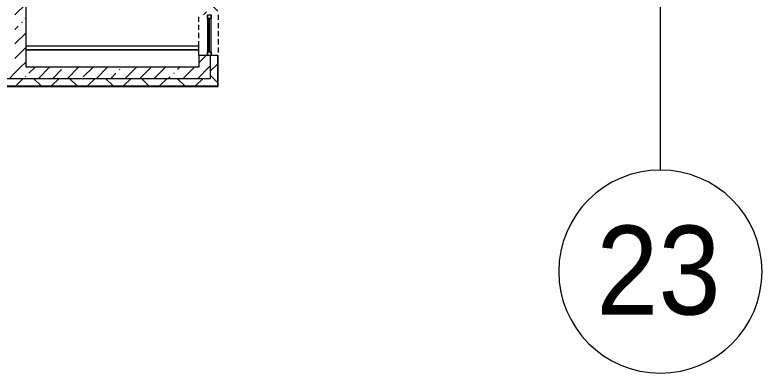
# Model space of a CAD drawing. Header units: millimetres. Extents: x -5524 to 188508, y -8553 to 29000.
# Drawn here: x 133358 to 148058, y -5906 to 1150 of the extents above; entities that cross this region are included whole.
import ezdxf

# ---------------------------------------------------------------- set-up
doc = ezdxf.new("R2010")
doc.units = ezdxf.units.MM
doc.linetypes.add('200_ШТРИХ__ш1_п0_6_', pattern=[160, 100, -60])
for name, color, linetype, lineweight in [('A-DETL-MBND-1', 7, '200_ШТРИХ__ш1_п0_6_', 9), ('A-GLAZ-2', 7, 'Continuous', 5), ('A-WALL', 7, 'Continuous', 9), ('A-WALL-2', 7, 'Continuous', 5), ('I-WALL-2', 7, 'Continuous', 5), ('Оси', 7, 'Continuous', 9), ('Оси-1', 7, 'Continuous', 20)]:
    doc.layers.add(name, color=color, linetype=linetype, lineweight=lineweight)
doc.styles.add('Arial_1', font='arial.ttf', dxfattribs={"width": 0.9, "height": 1750})
pattern_1 = [(45, (61498, 0), (-353.5534, 353.5534), []), (135, (61498, 0), (-353.5534, -353.5534), [])]
pattern_2 = [(45, (61498, 0), (-285.1231, 285.1231), []), (45, (61783.12, 0), (-285.1231, 285.1231), [504.031, -100.806, 16.764, -84.042])]

# ---------------------------------------------------------------- blocks, each defined once
blk = doc.blocks.new('120_Окно_СКБ_1Ст - 120_Окно_СКБ_1Ст 800х2500 EI30-23532001-3_6_1_птичка')
at = {"layer": 'A-GLAZ-2'}
for p, q in [((-400, -127), (-400, -57)), ((-400, -57), (-330, -57)), ((400, -57), (-400, -57)), ((-330, -127), (-400, -127)), ((-400, -127), (400, -127)), ((-330, -57), (-330, -127)), ((330, -87), (-330, -87)), ((330, -97), (-330, -97)), ((330, -127), (330, -57)), ((330, -57), (400, -57)), ((400, -127), (330, -127)), ((400, -57), (400, -127))]:
    blk.add_line(p, q, dxfattribs=at)
blk = doc.blocks.new('Зашивка приборов отопления38 - Зашивка приборов отопления-33325280-3_6_1_птичка')
at = {"layer": 'A-WALL-2'}
for p, q in [((120705, 18041), (120705, 17931)), ((120705, 17931), (124105, 17931)), ((124105, 17931), (120705, 17931)), ((120705, 17931), (120705, 17856)), ((120705, 17856), (124105, 17856))]:
    blk.add_line(p, q, dxfattribs=at)
blk = doc.blocks.new('Ось сетки - D8-29747960-3_6_1_птичка')
at = {"layer": 'Оси-1'}
for start, end in [(360, 180), (180, 360)]:
    blk.add_arc((0, 0), 4, start, end, dxfattribs=at)

msp = doc.modelspace()

# ---------------------------------------------------------------- hatches: boundary and pattern name
at = {"layer": 'A-WALL-2'}
h = msp.add_hatch(dxfattribs=at)
h.set_pattern_fill('FP_68', color=256, style=0, pattern_type=2)
h.set_pattern_definition(pattern_1)
h.paths.add_polyline_path([(137348, -250), (137348, 350), (137198, 350), (137198, -250)])
h.paths.add_polyline_path([(137348, 1150), (137348, 3320), (137198, 3320), (137198, 1150)])
h = msp.add_hatch(dxfattribs=at)
h.set_pattern_fill('FP_68', color=256, style=0, pattern_type=2)
h.set_pattern_definition(pattern_1)
h.paths.add_polyline_path([(137198, -250), (137198, -100), (133058, -100), (133058, -250), (137008.3, -250)])
h.paths.add_polyline_path([(123108, -250), (123108, -100), (122408, -100), (122408, -250), (123025.6, -250)])
h.paths.add_polyline_path([(125208, -250), (125758, -250), (125758, -100), (125208, -100)])
h.paths.add_polyline_path([(127408, -250), (127658, -250), (127658, -100), (126658, -100), (126658, -250), (126908, -250)])
h.paths.add_polyline_path([(131415.2, -250), (132158, -250), (132158, -100), (128558, -100), (128558, -250), (129550.9, -250)])
h.paths.add_polyline_path([(118364.7, -250), (119308, -250), (119308, -100), (118125.1, -100), (118125.1, -250)])
at = {"layer": 'I-WALL-2'}
h = msp.add_hatch(dxfattribs=at)
h.set_pattern_fill('FP_64', color=256, style=0, pattern_type=2)
h.set_pattern_definition(pattern_2)
h.paths.add_polyline_path([(137008.3, 120), (137198, 120), (137198, 350), (136978, 350), (136978, 120)])
h.paths.add_polyline_path([(137008.3, 1150), (137198, 1150), (137198, 3550), (136978, 3550), (136978, 1150)])
h.paths.add_polyline_path([(136978, 4050), (137198, 4050), (137198, 7900), (136978, 7900), (136978, 4280.4)])
h = msp.add_hatch(dxfattribs=at)
h.set_pattern_fill('FP_64', color=256, style=0, pattern_type=2)
h.set_pattern_definition(pattern_2)
h.paths.add_polyline_path([(133358, 120), (133578, 120), (133578, 7680), (133358, 7680), (133358, 1966.6)])
h = msp.add_hatch(dxfattribs=at)
h.set_pattern_fill('FP_64', color=256, style=0, pattern_type=2)
h.set_pattern_definition(pattern_2)
h.paths.add_polyline_path([(127658, -100), (127658, 120), (127408, 120), (127408, -100)])
h.paths.add_polyline_path([(128558, -100), (132158, -100), (132158, 120), (128558, 120)])
h.paths.add_polyline_path([(133279.6, -100), (133358, -100), (133358, 120), (133058, 120), (133058, -100)])
h = msp.add_hatch(dxfattribs=at)
h.set_pattern_fill('FP_64', color=256, style=0, pattern_type=2)
h.set_pattern_definition(pattern_2)
h.paths.add_polyline_path([(137198, -100), (137198, 120), (133358, 120), (133358, -100), (137008.3, -100)])

# ---------------------------------------------------------------- linework, layer by layer
at = {"layer": 'A-DETL-MBND-1'}
for p, q in [((136978, 535), (136978, 1150)), ((137356, 1150), (137356, 350))]:
    msp.add_line(p, q, dxfattribs=at)
at = {"layer": 'A-WALL'}
for p, q in [((137198, 350), (137198, 120)), ((137348, -250), (137348, 350)), ((137351, -253), (137351, 350)), ((133058, -100), (137198, -100)), ((133058, -250), (137348, -250)), ((133058, -253), (137351, -253))]:
    msp.add_line(p, q, dxfattribs=at)
at = {"layer": 'A-WALL-2'}
for p, q in [((137356, 350), (137198, 350)), ((137356, -258), (137356, 350)), ((137198, 120), (137198, -100)), ((125758, -258), (137356, -258))]:
    msp.add_line(p, q, dxfattribs=at)
at = {"layer": 'I-WALL-2'}
for p, q in [((133578, 120), (133578, 7680)), ((137198, 350), (136978, 350)), ((136978, 350), (136978, 120)), ((136978, 120), (133578, 120))]:
    msp.add_line(p, q, dxfattribs=at)
at = {"layer": 'Оси'}
msp.add_line((146058, -1906.3), (146058, 9979), dxfattribs=at)

# ---------------------------------------------------------------- block references
at = {"layer": 'A-GLAZ-2', "rotation": 270}
msp.add_blockref('120_Окно_СКБ_1Ст - 120_Окно_СКБ_1Ст 800х2500 EI30-23532001-3_6_1_птичка', (137273, 750), dxfattribs=at)
at = {"layer": 'A-WALL-2', "rotation": 180}
msp.add_blockref('Зашивка приборов отопления38 - Зашивка приборов отопления-33325280-3_6_1_птичка', (257682.7, 18391.2), dxfattribs=at)
at = {"layer": 'Оси-1', "xscale": 499.9999999999995, "yscale": 499.9999999999995, "zscale": 499.9999999999995}
msp.add_blockref('Ось сетки - D8-29747960-3_6_1_птичка', (146058, -3906.3), dxfattribs=at)

# ---------------------------------------------------------------- texts
at = {"layer": 'Оси', "insert": (144794.9, -3003), "char_height": 1750, "width": 3030.379, "attachment_point": 1, "style": 'Arial_1'}
msp.add_mtext('23', dxfattribs=at)

doc.saveas('drawing.dxf')
